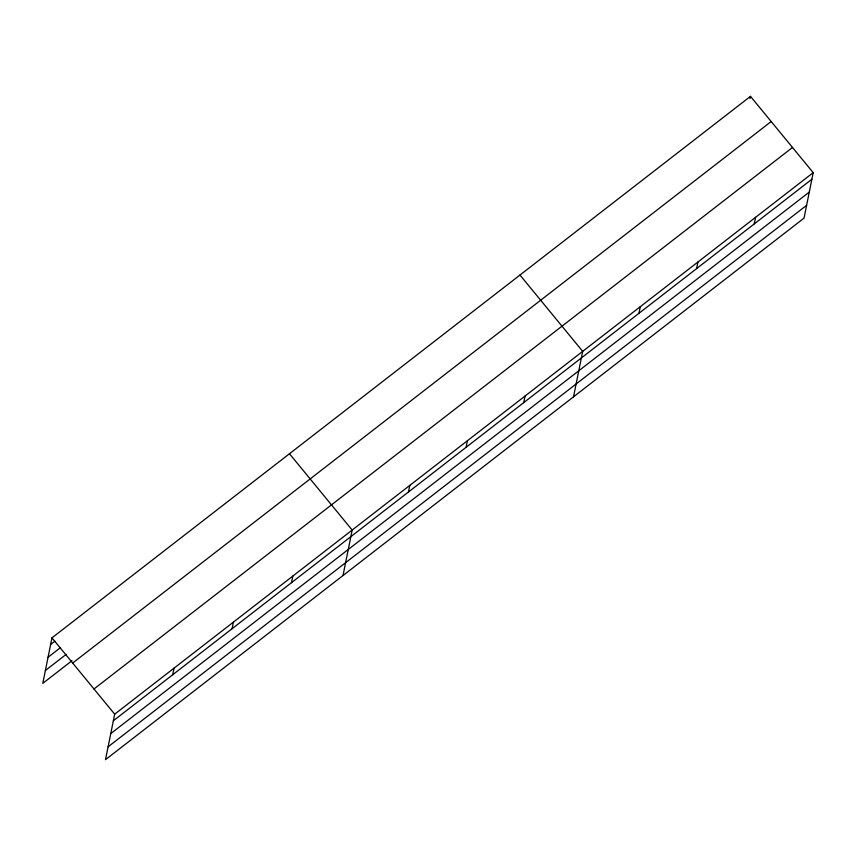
<?xml version="1.0" encoding="UTF-8"?>
<svg xmlns="http://www.w3.org/2000/svg" width="856" height="856" viewBox="0 0 856 856"><rect width="100%" height="100%" fill="white"/><g stroke="black" fill="none" stroke-linecap="round" stroke-linejoin="round"><path stroke-width="1.28" d="M813.2 172.655L114.683 714.172L105.513 759.647L804.03 218.141L813.2 172.655L750.487 96.353L51.97 637.859L42.8 683.345L71.968 660.736M172.719 674.742L174.057 668.14M232.094 628.711L233.431 622.109M291.468 582.679L292.805 576.088M343.01 575.532L352.18 530.057L289.467 453.744M408.473 491.975L409.799 485.384M466.103 447.303L467.43 440.712M523.733 402.63L525.06 396.028M573.52 396.842L582.69 351.356L519.977 275.054M638.983 313.285L640.32 306.683M696.613 268.602L697.94 262.011M750.049 98.547L750.487 96.353M754.243 223.93L755.57 217.328M50.643 644.461L54.805 641.23M48.054 657.29L60.551 647.596M45.389 670.515L66.222 654.358M72.664 663.047L771.181 121.531M93.989 688.984L792.506 147.478M113.345 720.773L811.873 179.257M110.756 733.603L809.284 192.086M108.091 746.817L806.62 205.312M51.97 637.859L114.683 714.172"/></g></svg>
